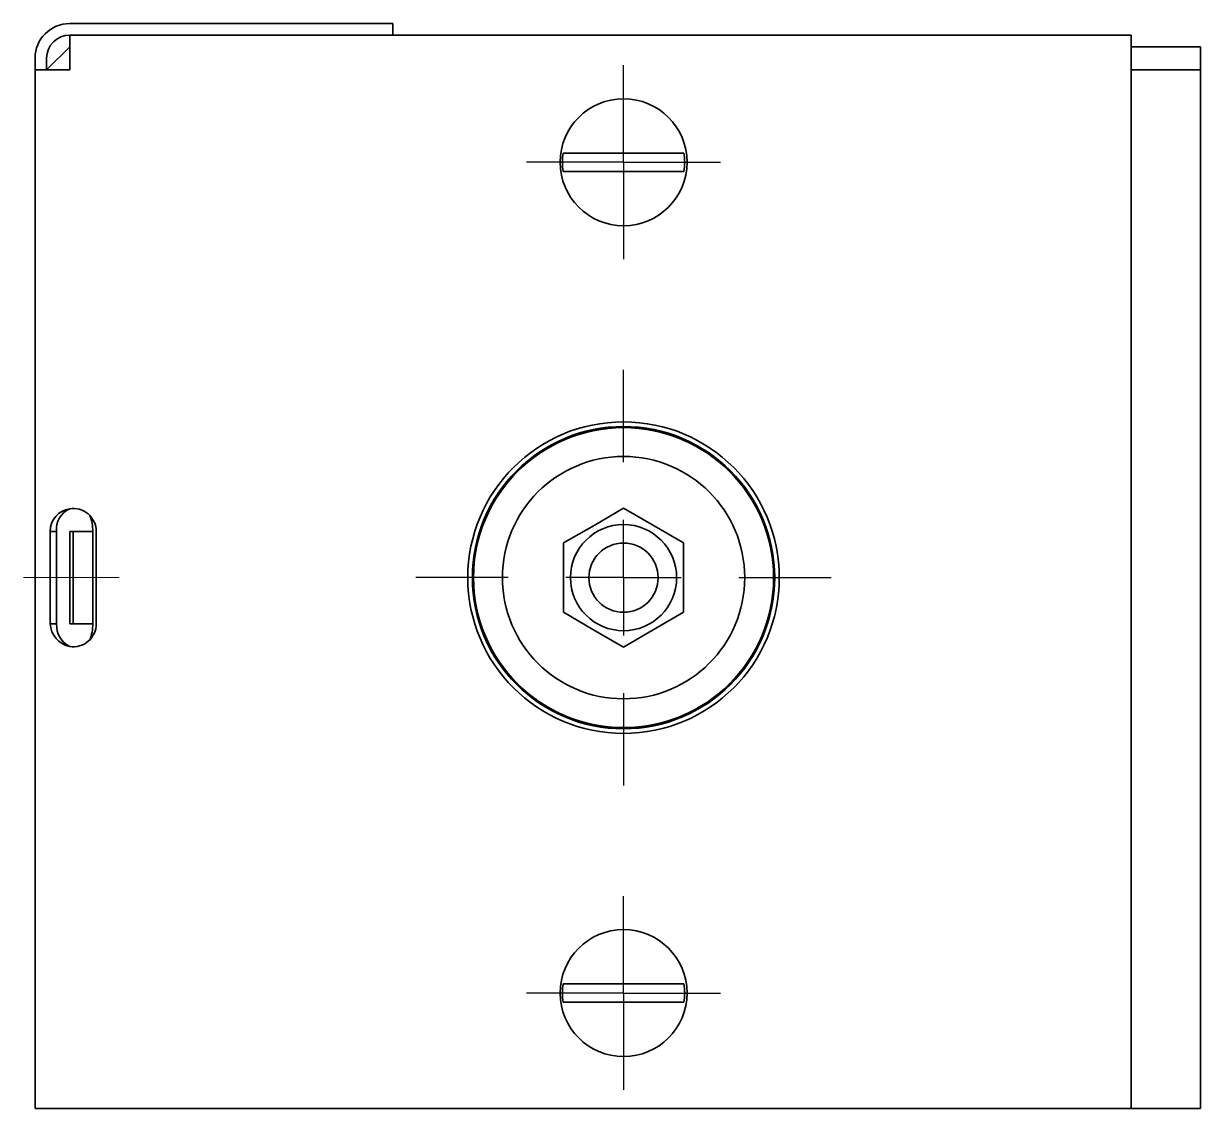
# Model space of a CAD drawing. Header units: millimetres. Extents: x 83 to 134, y 171.4 to 218.4.
import ezdxf

# ---------------------------------------------------------------- set-up
doc = ezdxf.new("R2010")
doc.units = ezdxf.units.MM
doc.linetypes.add('CENTERX2', pattern=[20.32, 12.7, -2.54, 2.54, -2.54])
doc.layers.add('FORMAT', color=7, linetype='Continuous')

# ---------------------------------------------------------------- blocks, each defined once
blk = doc.blocks.new('SW_CENTERMARKSYMBOL_0')
at = {"layer": 'FORMAT', "color": 0}
for p, q in [((0, 5), (0, 9)), ((0, 0), (0, 2.5)), ((-5, 0), (-9, 0)), ((0, 0), (-2.5, 0)), ((0, 0), (0, -2.5)), ((0, 0), (2.5, 0)), ((5, 0), (9, 0)), ((0, -5), (0, -9))]:
    blk.add_line(p, q, dxfattribs=at)
blk = doc.blocks.new('SW_CENTERMARKSYMBOL_1')
at = {"layer": 'FORMAT', "color": 0}
for p, q in [((0, 2.5), (0, 4.2)), ((0, 0), (0, 2.5)), ((-2.5, 0), (-4.2, 0)), ((0, 0), (-2.5, 0)), ((0, 0), (0, -2.5)), ((0, 0), (2.5, 0)), ((2.5, 0), (4.2, 0)), ((0, -2.5), (0, -4.2))]:
    blk.add_line(p, q, dxfattribs=at)
blk = doc.blocks.new('SW_CENTERMARKSYMBOL_2')
at = {"layer": 'FORMAT', "color": 0}
for p, q in [((0, 2.5), (0, 4.2)), ((0, 0), (0, 2.5)), ((-2.5, 0), (-4.2, 0)), ((0, 0), (-2.5, 0)), ((0, 0), (0, -2.5)), ((0, 0), (2.5, 0)), ((2.5, 0), (4.2, 0)), ((0, -2.5), (0, -4.2))]:
    blk.add_line(p, q, dxfattribs=at)

msp = doc.modelspace()

# ---------------------------------------------------------------- linework, layer by layer
at = {"color": 7, "linetype": 'Continuous', "lineweight": 35}
for p, q in [((98.962, 218.417), (84.962, 218.417)), ((98.962, 218.417), (98.962, 217.917)), ((98.962, 217.917), (84.962, 217.917)), ((84.962, 217.907), (84.962, 216.407)), ((84.962, 217.907), (130.962, 217.907)), ((130.962, 217.907), (130.962, 216.407)), ((84.962, 217.407), (83.962, 216.407)), ((130.962, 217.407), (133.962, 217.407)), ((133.962, 217.407), (133.962, 216.407)), ((83.462, 216.917), (83.462, 216.407)), ((83.962, 216.917), (83.962, 216.407)), ((83.462, 216.407), (83.462, 171.407)), ((83.462, 216.407), (84.962, 216.407)), ((130.962, 216.407), (130.962, 171.407)), ((133.962, 216.407), (130.962, 216.407)), ((133.962, 216.407), (133.962, 171.407)), ((106.41, 212.807), (106.343, 212.807)), ((106.511, 212.807), (106.41, 212.807)), ((111.412, 212.807), (106.511, 212.807)), ((111.513, 212.807), (111.412, 212.807)), ((111.581, 212.807), (111.513, 212.807)), ((106.343, 212.007), (106.41, 212.007)), ((106.41, 212.007), (106.511, 212.007)), ((106.511, 212.007), (111.412, 212.007)), ((111.412, 212.007), (111.513, 212.007)), ((111.513, 212.007), (111.581, 212.007)), ((84.112, 192.407), (84.112, 196.407)), ((84.395, 196.407), (84.112, 196.407)), ((84.395, 192.407), (84.395, 196.407)), ((84.962, 196.407), (84.962, 192.407)), ((85.112, 196.407), (84.962, 196.407)), ((85.112, 196.407), (85.112, 192.407)), ((85.112, 196.407), (85.962, 196.407)), ((85.962, 192.407), (85.962, 196.407)), ((86.112, 192.407), (86.112, 196.407)), ((106.359, 195.91), (106.359, 192.905)), ((111.564, 192.905), (111.564, 195.91)), ((84.395, 192.407), (84.112, 192.407)), ((85.112, 192.407), (84.962, 192.407)), ((85.962, 192.407), (85.112, 192.407)), ((106.41, 176.807), (106.343, 176.807)), ((106.511, 176.807), (106.41, 176.807)), ((111.412, 176.807), (106.511, 176.807)), ((111.513, 176.807), (111.412, 176.807)), ((111.581, 176.807), (111.513, 176.807)), ((106.343, 176.007), (106.41, 176.007)), ((106.41, 176.007), (106.511, 176.007)), ((106.511, 176.007), (111.412, 176.007)), ((111.412, 176.007), (111.513, 176.007)), ((111.513, 176.007), (111.581, 176.007)), ((84.962, 171.407), (83.462, 171.407)), ((130.962, 171.407), (84.962, 171.407)), ((133.962, 171.407), (130.962, 171.407))]:
    msp.add_line(p, q, dxfattribs=at)
at = {"color": 7, "linetype": 'Continuous', "lineweight": 35, "flags": 128}
for points in [[(108.962, 197.412), (107.683, 196.674), (106.359, 195.91)], [(111.564, 195.91), (110.286, 196.647), (108.962, 197.412)], [(106.359, 192.905), (107.637, 192.167), (108.962, 191.402)], [(108.962, 191.402), (110.24, 192.14), (111.564, 192.905)]]:
    msp.add_lwpolyline(points, dxfattribs=at)
at = {"color": 7, "linetype": 'Continuous', "lineweight": 35}
for centre, radius in [((108.962, 212.407), 2.75), ((108.962, 194.407), 6.75), ((108.962, 194.407), 6.55), ((108.962, 194.407), 6.5), ((108.962, 194.407), 5.25), ((108.962, 194.407), 2.3), ((108.962, 194.407), 1.5), ((108.962, 176.407), 2.75)]:
    msp.add_circle(centre, radius, dxfattribs=at)
for centre, radius, start, end in [((84.962, 216.917), 1.5, 90, 180), ((84.962, 216.917), 1, 90, 180), ((108.962, 212.407), 2.649, 171.3164, 188.6836), ((108.962, 212.407), 2.649, 351.3164, 8.6836), ((85.114, 196.405), 1.002, 98.7395, 179.8875), ((85.357, 196.512), 0.968, 114.1298, 186.2317), ((85.112, 196.408), 0.999, 359.9488, 98.6781), ((83.962, 196.407), 2, 0, 20.0701), ((85.191, 192.476), 1.082, 183.6339, 257.7391), ((85.437, 192.348), 1.044, 176.7341, 242.9044), ((85.112, 192.406), 0.999, 261.3219, 0.0511), ((83.962, 192.407), 2, 339.4334, 0), ((108.962, 176.407), 2.649, 171.3164, 188.6836), ((108.962, 176.407), 2.649, 351.3164, 8.6836)]:
    msp.add_arc(centre, radius, start, end, dxfattribs=at)
at = {"layer": 'FORMAT', "linetype": 'CENTERX2', "lineweight": 18}
msp.add_line((87.112, 194.407), (82.962, 194.407), dxfattribs=at)

# ---------------------------------------------------------------- block references
at = {"layer": 'FORMAT'}
for name, p in [('SW_CENTERMARKSYMBOL_2', (108.962, 212.407)), ('SW_CENTERMARKSYMBOL_0', (108.962, 194.407)), ('SW_CENTERMARKSYMBOL_1', (108.962, 176.407))]:
    msp.add_blockref(name, p, dxfattribs=at)

doc.saveas('drawing.dxf')
